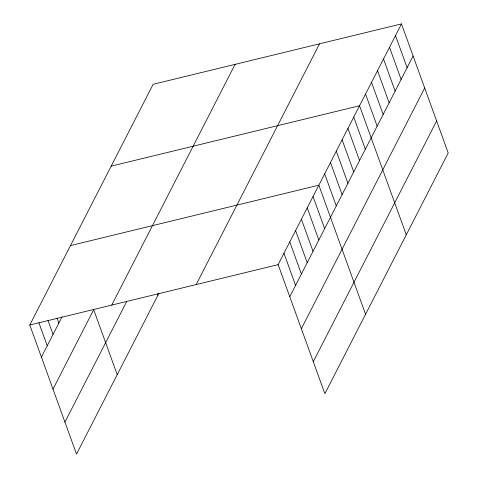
<?xml version="1.0" encoding="UTF-8"?>
<svg xmlns="http://www.w3.org/2000/svg" width="478" height="478" viewBox="0 0 478 478"><rect width="100%" height="100%" fill="white"/><g stroke="black" fill="none" stroke-linecap="round" stroke-linejoin="round"><path stroke-width="0.72" d="M158.917 293.271L76.516 454.1L29.791 325.022L153.127 84.295L401.484 23.9L448.209 152.978L324.873 393.705L278.148 264.627L401.484 23.9M41.413 357.12L62.086 316.771M52.998 389.122L93.694 309.684L117.218 374.662M111.75 305.089L235.086 64.363M64.93 422.098L126.628 301.678M196.189 284.559L319.525 43.833M289.77 296.724L413.1 55.998M301.355 328.727L424.685 88M313.287 361.703L436.623 120.976M111.195 166.141L359.552 105.746L406.276 234.823M70.493 245.584L318.85 185.189L365.574 314.267M29.791 325.022L278.148 264.627M395.491 35.593L407.113 67.691M389.504 47.286L401.12 79.384M383.511 58.979L395.133 91.077M377.518 70.672L389.14 102.764M371.531 82.359L383.147 114.457M365.539 94.052L377.16 126.15M353.732 117.098L365.353 149.196M347.918 128.445L359.54 160.542M342.105 139.791L353.726 171.889M336.291 151.144L347.912 183.241M330.477 162.49L342.099 194.588M324.664 173.837L336.279 205.934M313.036 196.536L324.652 228.633M307.223 207.882L318.838 239.98M301.403 219.235L313.024 251.332M295.589 230.581L307.211 262.679M289.776 241.928L301.397 274.025M283.962 253.28L295.583 285.378M157.417 293.827L157.919 295.219M57.085 318.187L58.854 323.074M47.985 320.469L53.04 334.421M38.891 322.746L47.226 345.773"/></g></svg>
